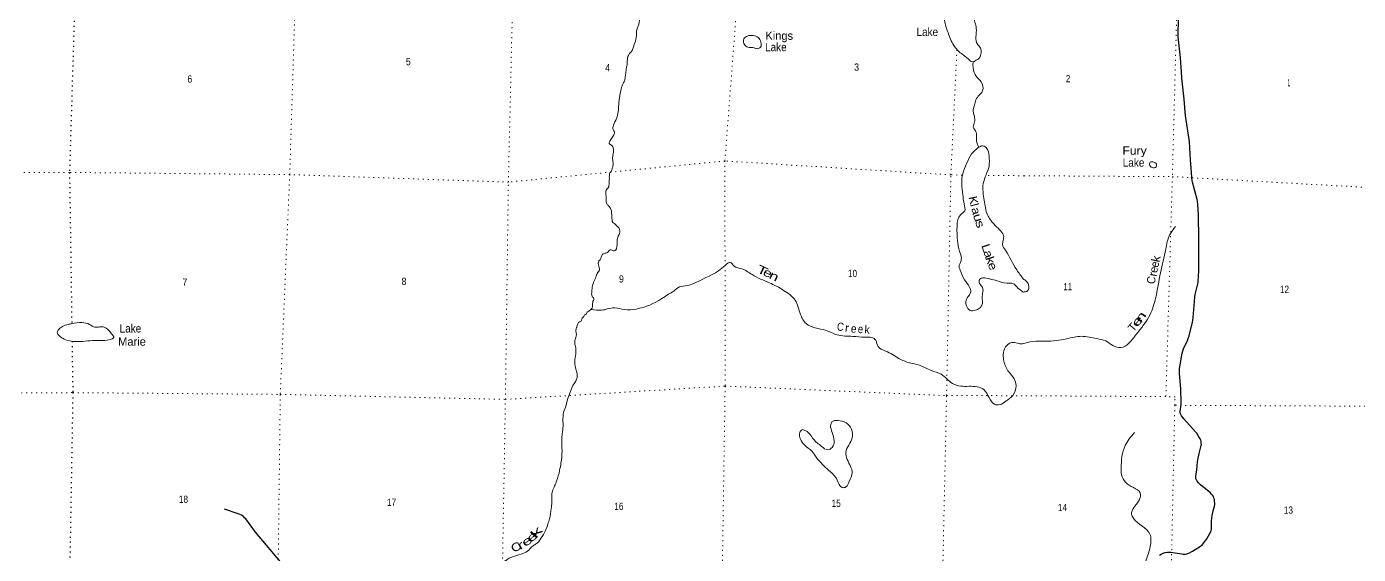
# Model space of a CAD drawing. Header units: feet. Extents: x -248627 to 3, y 0 to 184934.
# Drawn here: x -210296 to -178134, y 23608 to 36357 of the extents above; entities that cross this region are included whole.
import ezdxf
from ezdxf.enums import TextEntityAlignment as Align

# ---------------------------------------------------------------- set-up
doc = ezdxf.new("R2010")
doc.units = ezdxf.units.FT
doc.header["$LTSCALE"] = 80
doc.linetypes.add('DOTTED', pattern=[1.5, 0.3, -1.2])
for name, color, linetype, lineweight in [('29', 7, 'Continuous', 25), ('39', 7, 'Continuous', 13), ('41', 7, 'Continuous', 13), ('6', 7, 'DOTTED', 25), ('7', 7, 'DOTTED', 13)]:
    doc.layers.add(name, color=color, linetype=linetype, lineweight=lineweight)

msp = doc.modelspace()

# ---------------------------------------------------------------- linework, layer by layer
at = {"layer": '29'}
for points in [[(-182171.6, 32934.84), (-182187.33, 33142.74), (-182215.16, 33577.4), (-182219.62, 33632.9), (-182296.47, 34107.85), (-182307.75, 34200.58), (-182338.73, 34602.24), (-182394.7, 35115.04), (-182407.45, 35267.1), (-182426.94, 35607.22), (-182484.02, 36114.63), (-182487.59, 36186.59), (-182487.58, 36244.61), (-182468.16, 36647.49), (-182427.05, 37067.21), (-182424.52, 37111.93), (-182428.83, 37188.29), (-182447.1, 37386.35), (-182456.1, 37537.61)], [(-182659.79, 23658.44), (-182405.09, 23619.01), (-182368.29, 23615.48), (-182320.22, 23613.7), (-182278.35, 23618.45), (-182227.63, 23636.84), (-182144.19, 23686.22), (-181949.88, 23802.42), (-181907.76, 23836.52), (-181862.63, 23886.1), (-181794.97, 23982.25), (-181750.46, 24052.89), (-181711.29, 24124.69), (-181698.83, 24149.62), (-181689.51, 24180.57), (-181684.58, 24219.06), (-181680.74, 24315.36), (-181677.46, 24420.26), (-181673.9, 24479.01), (-181661.43, 24546.67), (-181637.5, 24660.96), (-181609.8, 24772.8), (-181604.43, 24803.31), (-181604.46, 24842.24), (-181606.24, 24895.65), (-181611.58, 24933.04), (-181621.18, 24968.83), (-181634.73, 25004.26), (-181654.31, 25036.31), (-181677.58, 25064.66), (-181714.85, 25100.4), (-181780.47, 25149.34), (-181948.75, 25283.7), (-181974.8, 25310.5), (-181997.95, 25337.21), (-182024.66, 25378.17), (-182056.7, 25440.49), (-182059.86, 25459.2), (-182060.27, 25493.9), (-182035.86, 25650.08), (-182017.53, 25841.1), (-182010.88, 25889.29), (-181975.55, 26043.68), (-181936, 26208.06), (-181930.28, 26239.93), (-181926.72, 26264.86), (-181928.12, 26298.54), (-181932.06, 26334.3), (-181942.75, 26368.14), (-181954.31, 26395.77), (-181983.7, 26446.47), (-182038.9, 26533.72), (-182065.5, 26567.24), (-182350.76, 26885.28), (-182407.46, 26957.49), (-182423.16, 26985.46), (-182434.17, 27019.8), (-182435.72, 27060.25), (-182412.8, 27226.34), (-182411.4, 27267.24), (-182422.54, 27609.91), (-182453.21, 27981.19), (-182453.75, 28031.13), (-182450.19, 28100.57), (-182436.89, 28190.36), (-182386.1, 28465.57), (-182371.82, 28521.41), (-182354.05, 28572.4), (-182261.46, 28777.16), (-182245.05, 28818.98), (-182224.07, 28887.55), (-182136.83, 29218.73), (-182129.3, 29267.85), (-182122.58, 29329.12), (-182093.94, 29720.37), (-182083.42, 29833), (-182074.42, 29889.19), (-182012.19, 30141.03), (-182004.21, 30175.82), (-182001.51, 30203.34), (-181990.82, 30461.52), (-181988.39, 30656.94), (-181990.76, 31233.11), (-181997.24, 31805.34), (-182012.18, 32069.31), (-182020.69, 32136.18), (-182029.99, 32177.93), (-182138.05, 32597.85), (-182145.71, 32635.51), (-182154.62, 32710.3), (-182171.6, 32934.84)], [(-203842.91, 22902.67), (-203967.8, 23141.67), (-204046.71, 23268.84), (-204173.82, 23435.47), (-204327.22, 23619.65), (-204769.88, 24141.48), (-205004.36, 24463.79), (-205032.85, 24492.29), (-205061.34, 24520.8), (-205109.55, 24551.49), (-205186.25, 24588.76), (-205514.96, 24698.39)], [(-182934.49, 23586.99), (-182900.21, 23608.94), (-182850.81, 23635.06), (-182800.95, 23652.87), (-182747.54, 23659.99), (-182692.34, 23659.99), (-182661.81, 23658.48)]]:
    msp.add_lwpolyline(points, dxfattribs=at)
at = {"layer": '39'}
for points in [[(-195505.84, 38787.9), (-195479.9, 38729.34), (-195478.19, 38654.75), (-195476.27, 38632.57), (-195442.55, 38507.46), (-195422.6, 38463.04), (-195382.56, 38406.46), (-195334.59, 38321.62), (-195278.9, 38152.09), (-195255.02, 38083.47), (-195245.43, 37968.53), (-195256.08, 37827.45), (-195281.03, 37634.01), (-195352.59, 37370.18), (-195391.38, 37241.29), (-195486.73, 37068.26), (-195505.11, 37005.83), (-195497.38, 36927.18), (-195445.47, 36820.16), (-195449.73, 36761.71), (-195464.04, 36709.35), (-195468.14, 36693.23), (-195484.73, 36574.35), (-195542.12, 36330.63), (-195568.72, 36227.91), (-195569.11, 36133.16), (-195608.04, 35967.99), (-195665.11, 35800.87), (-195689.46, 35756.61), (-195748.11, 35692.3), (-195786.9, 35563.42), (-195801.68, 35398.17), (-195818.09, 35323.63), (-195820.15, 35311.55), (-195853.37, 35067.74), (-195887.94, 34985.2), (-195918.45, 34910.72), (-195969.69, 34693.18), (-195996.78, 34469.51), (-196007.56, 34296.18), (-196052.52, 34137.08), (-196125.68, 33974.05), (-196139.99, 33921.68), (-196134.16, 33869.25), (-196102.18, 33812.69), (-196114.54, 33744.19), (-196213.85, 33587.3), (-196224.14, 33532.9), (-196200.08, 33508.63), (-196190.03, 33504.56), (-196157.92, 33478.24), (-196131.96, 33425.74), (-196126.35, 33320.89), (-196136.71, 33248.36), (-196143.21, 33137.5), (-196131.42, 33066.91), (-196141.89, 32970.18), (-196162.32, 32897.68), (-196182.64, 32853.4), (-196194.76, 32843.36), (-196223.3, 32758.79), (-196223.59, 32688.24), (-196234.37, 32514.91), (-196250.7, 32460.53), (-196283.04, 32430.41), (-196305.4, 32380.09), (-196307.51, 32355.9), (-196307.63, 32327.68), (-196300.13, 32192.59), (-196274.49, 32061.47), (-196248.42, 32035.17), (-196182.39, 31934.14), (-196166.77, 31815.15), (-196159.25, 31686.1), (-196143.39, 31625.57), (-196091.17, 31593.13), (-196049.07, 31548.64), (-195996.92, 31498.06), (-195974.94, 31457.66), (-195973.19, 31393.15), (-195989.55, 31332.73), (-195997.67, 31316.63), (-196034.33, 31215.96), (-196036.81, 31101.06), (-196049.27, 31010.39), (-196053.38, 30990.25), (-196079.73, 30948), (-196124.06, 30940.09), (-196194.43, 30964.53), (-196206.52, 30962.56), (-196250.99, 30920.38), (-196291.38, 30892.3), (-196367.99, 30868.37), (-196412.53, 30810.07), (-196428.82, 30767.79), (-196432.9, 30753.69), (-196449.15, 30719.48)], [(-187668.71, 37234.73), (-187883.03, 37176.81), (-188044.89, 36987.88), (-188128.46, 36742.23), (-188131.42, 36510.41), (-188044.05, 36213.77), (-187904.38, 35902.83), (-187721.96, 35704.64), (-187553.36, 35573.01), (-187440.86, 35508.11), (-187388.4, 35534.14), (-187289.47, 35598.3), (-187246.67, 35725.15), (-187258.28, 35840.1), (-187334.42, 35931.08), (-187361.02, 36318.23), (-187402.14, 36600.6), (-187361.38, 36719.4), (-187374.93, 36852.5), (-187414.74, 36963.51), (-187444.36, 37106.74), (-187546.63, 37207.89), (-187665.32, 37236.53)], [(-192747.41, 36145.33), (-192631.47, 36092.68), (-192565.48, 35979.56), (-192574.04, 35858.64), (-192644.65, 35824.61), (-192729.15, 35843.05), (-192795.55, 35853.36), (-192902.21, 35867.84), (-192974.36, 35950.75), (-192971.9, 36059.6), (-192887.04, 36129.86), (-192747.41, 36145.33)], [(-187441.14, 35504.76), (-187411.73, 35247.96), (-187297.63, 35084.27), (-187209.58, 34950.92), (-187216.28, 34789.67), (-187291.15, 34701.23), (-187370.13, 34590.63), (-187408.92, 34461.74), (-187435.54, 34354.99), (-187408.03, 34189.59), (-187402.54, 34054.51), (-187433.25, 33931.64), (-187367.33, 33804.41), (-187360.04, 33616.91), (-187332.3, 33507.95), (-187303.02, 33445.34)], [(-187306.39, 33443.35), (-187201.55, 33475.24), (-187103.15, 33412.4), (-187053.52, 33238.86), (-187054.56, 32984.86), (-187125.89, 32777.47), (-187195.22, 32566.04), (-187170.72, 32158.74), (-187091.61, 31811.73), (-186941.5, 31589.46), (-186799.11, 31449.86), (-186705.02, 31316.48), (-186711.59, 31189.5), (-186726.08, 31092.79), (-186658.19, 30953.46), (-186384.27, 30480.78), (-186229.22, 30265.09)], [(-187305.28, 33444.2), (-187474.19, 33280.65), (-187595.95, 33049.24), (-187687.58, 32801.6), (-187714.72, 32567.85), (-187687.66, 32293.6), (-187654.35, 32067.7), (-187640.92, 31906.38), (-187744.01, 31809.97), (-187825.61, 31552.22), (-187817, 31199.41), (-187765.77, 30925.06), (-187722.14, 30763.64), (-187746.75, 30654.87), (-187773.16, 30596.5), (-187751.5, 30477.48), (-187647.77, 30241.26), (-187523.68, 30059.39), (-187493.92, 29950.43), (-187583.12, 29803.58), (-187602.03, 29612.13), (-187505.84, 29500.92), (-187380.96, 29508.55), (-187286.14, 29552.57), (-187215.21, 29663.2), (-187220.63, 29814.41), (-187204.01, 29939.34), (-187205.62, 30038.13), (-187257.65, 30116.93), (-187295.57, 30197.7), (-187277.2, 30258.11), (-187200.57, 30286.07), (-187039.59, 30261.31), (-186858.55, 30216.33), (-186627.23, 30157.06), (-186464.18, 30146.42), (-186383.95, 30069.53), (-186233.68, 29945.33)], [(-183046.74, 33074.65), (-183145.24, 33088.05), (-183173.71, 33068.26), (-183180.4, 33019.96), (-183116.83, 32954.61), (-183019.98, 32967.44), (-183009.4, 33005.61), (-183024.77, 33060.25), (-183046.74, 33074.65)], [(-186246.71, 28692.46), (-185998.96, 28752.71), (-185690.73, 28758.71), (-185180.43, 28814.47), (-184823.11, 28876.28), (-184453.29, 28818.98), (-184234.48, 28765.68), (-184062.82, 28650.51), (-183872.08, 28605.65), (-183513.59, 28905.35), (-183164.57, 29398.73), (-183030.28, 29800.18), (-182913.34, 30409.54), (-182786.82, 30982.47), (-182687.44, 31333.99), (-182551.94, 31525.75)], [(-196449.15, 30719.48), (-196461.26, 30711.46), (-196485.88, 30600.67), (-196466.02, 30534.07), (-196464.21, 30485.68), (-196518.95, 30393.14), (-196547.48, 30310.59), (-196604.38, 30185.8), (-196637.11, 30060.93), (-196649.74, 29925.91), (-196628.02, 29823.02), (-196605.94, 29804.8), (-196596.05, 29762.43), (-196618.4, 29714.13), (-196632.87, 29621.45), (-196632.94, 29605.32), (-196635.1, 29569.04), (-196675.59, 29516.77), (-196736.16, 29476.66), (-196768.51, 29444.52), (-196776.67, 29418.34), (-196823.08, 29394.31), (-196843.39, 29352.05), (-196889.93, 29297.78), (-196902.23, 29243.39), (-196942.56, 29229.42), (-197009.53, 29102.65), (-197015.64, 29086.55), (-197034.04, 29018.07), (-197018.3, 28929.32), (-197034.71, 28854.79), (-197059.31, 28750.04), (-197055.53, 28689.55), (-197031.86, 28570.53), (-197032.16, 28495.94), (-197055.07, 28310.56), (-197057.51, 28207.76), (-197004.13, 27967.68), (-197004.49, 27880.99), (-197035.05, 27794.42), (-197101.93, 27687.81), (-197138.5, 27609.31), (-197254.7, 27262.98), (-197260.85, 27236.8), (-197313.84, 27081.76), (-197344.86, 26882.29), (-197343.77, 26658.52), (-197356.24, 26563.82), (-197370.99, 26404.61), (-197366.17, 26108.25), (-197391.56, 25807.97), (-197424.49, 25636.73), (-197496.02, 25378.95), (-197544.83, 25260.18), (-197597.72, 25131.34), (-197616.3, 25018.52), (-197612.8, 24891.5), (-197612.9, 24867.31), (-197627.63, 24712.14), (-197668.92, 24464.33), (-197707.7, 24337.46), (-197801.24, 24116.03), (-197833.66, 24065.75), (-197862.07, 24011.42), (-198005.7, 23850.65), (-198084.43, 23800.53), (-198201.7, 23684.01), (-198355.02, 23613.99), (-198558.66, 23548.17), (-198645.39, 23514.21), (-198687.81, 23480.08), (-198808.84, 23428.09), (-198829.01, 23420.1), (-198929.78, 23396.26), (-199113.28, 23332.39), (-199250.47, 23268.36), (-199345.3, 23220.31), (-199550.95, 23156.52), (-199627.61, 23122.51), (-199835.37, 23032.52), (-199869.78, 22990.31), (-200011.05, 22912.18), (-200279.57, 22739.75), (-200408.49, 22726.08), (-200505.24, 22702.23), (-200593.84, 22702.54), (-200863.55, 22727.67), (-200972.28, 22728.05), (-200990.42, 22724.08), (-201056.93, 22710.2), (-201139.81, 22629.85), (-201164.03, 22617.84), (-201230.96, 22499.14), (-201247.25, 22454.84), (-201289.98, 22348.15), (-201356.94, 22223.4), (-201387.37, 22167.06)], [(-196656.52, 29526.76), (-196409.83, 29507.78), (-196272.8, 29535.52), (-196093.48, 29563.12), (-195868.13, 29520), (-195564.03, 29533.05), (-194958.91, 29786.96), (-194793.36, 29893.23), (-194668.21, 29969.4), (-194532.89, 30067.7), (-194339.45, 30101.3), (-194044.99, 30219.21), (-193427.32, 30585.97), (-193304.19, 30660.13), (-193211.93, 30571.11), (-193026.95, 30505.95), (-192775.83, 30365.98), (-192359.83, 30168.99), (-192014.25, 29986.35), (-191737.36, 29745.49), (-191605.87, 29404.34), (-191467.85, 29182.11), (-191252.82, 29078.55), (-191001.36, 29021.23), (-190723.94, 28911.4), (-190345.54, 28873.8), (-190057.68, 28854.65), (-189886.56, 28845.99), (-189790.18, 28779.13), (-189734.44, 28625.73), (-189553.65, 28520.27), (-189230.2, 28341.74), (-188972.9, 28234), (-188733.52, 28176.72), (-188450.13, 28048.73), (-188210.9, 27957.18), (-187937.96, 27736.49), (-187734.85, 27671.28), (-187340.26, 27655.79), (-187183.47, 27588.72), (-187053.39, 27394.74), (-186921.16, 27233), (-186788.3, 27224.47), (-186644.99, 27308.64), (-186479.3, 27449.18), (-186399.82, 27678.72), (-186479.45, 27900.74), (-186597.66, 28044.29), (-186701.27, 28310.75), (-186706.62, 28480.1), (-186625.35, 28657.22), (-186474.03, 28729.26), (-186333.2, 28700.55), (-186246.7, 28692.46)], [(-186233.68, 29945.33), (-186121.53, 29974.11), (-186099.28, 30131.07), (-186156.65, 30208.44), (-186229.22, 30265.09)], [(-209210.24, 29180.62), (-208959.66, 29208.83), (-208776.62, 29161.82), (-208652.04, 29096.88), (-208533.22, 29102.51), (-208426.52, 29098.11), (-208243.95, 28936.2), (-208191.97, 28845.3), (-208282.78, 28797.24), (-208524.49, 28775.91), (-208762.12, 28768.67), (-208997.8, 28747.32), (-209221.25, 28760.19), (-209386.18, 28805.12), (-209504.65, 28886.17), (-209556.66, 28969), (-209522.14, 29039.44), (-209431.23, 29113.71), (-209292.08, 29163.62), (-209209.45, 29181.48)], [(-191570.64, 26620.92), (-191476.48, 26593.71), (-191294.08, 26391.49), (-191097.47, 26215.42), (-190944.77, 26134.25), (-190841.84, 26192.35), (-190794.91, 26343.38), (-190842.36, 26555.22), (-190879.93, 26722.67), (-190847.37, 26807.22), (-190702.24, 26843), (-190507.16, 26785.88), (-190374.9, 26632.21), (-190357.64, 26422.49), (-190442.93, 26247.4), (-190512.1, 26074.28), (-190476.58, 25898.77), (-190398.74, 25731.18), (-190359.1, 25577.83), (-190434.45, 25370.45), (-190509.51, 25235.65), (-190600.17, 25221.85), (-190718.24, 25401.68), (-190920.65, 25634.22), (-191081.1, 25787.99), (-191193.36, 25911.35), (-191331.53, 26097.29), (-191512.12, 26251.13), (-191612.17, 26404.69), (-191629.81, 26521.67), (-191611.46, 26576.04), (-191571.77, 26620.36)], [(-183543.19, 26550.86), (-183766.96, 26235.27), (-183862.84, 25694.19), (-183837.54, 25478.12), (-183716.9, 25313.22), (-183392.08, 25054.89), (-183442.55, 24896.28), (-183609.93, 24579.94), (-183568.92, 24484.64), (-183169.28, 24098.3), (-183161.26, 23795.77), (-183258.25, 23472.45), (-183380.82, 23193.82), (-183563.5, 22938.17), (-183581.14, 22674.29), (-183630.18, 22322.11), (-183868.92, 21641.78), (-183877.48, 21153.98), (-183913.97, 20686.72), (-184155.7, 20383.45), (-184253.29, 20164.98), (-184328.11, 19992.58), (-184413.42, 19638.86), (-184495.68, 19212.53), (-184658.84, 18761.05), (-184959.16, 18144.04), (-185149.04, 17652.59), (-185256.05, 17033.02), (-185467.5, 16884.61), (-186010.86, 16317.18), (-186142.31, 16127.38), (-186260.47, 15876.92), (-186313.3, 15692.14), (-186363.8, 15531.51)]]:
    msp.add_spline(points, degree=3, dxfattribs=at)
at = {"layer": '6'}
for p, q in [((-209105.17, 37934.27), (-209260.78, 32834.96)), ((-209260.78, 32834.96), (-209206.67, 29181.73)), ((-209200.35, 28754.91), (-209181.98, 27514.69)), ((-209181.98, 27514.69), (-209272.23, 22215.18))]:
    msp.add_line(p, q, dxfattribs=at)
at = {"layer": '7'}
for p, q in [((-187975.3, 32774.28), (-187828.68, 35795.36)), ((-187700.38, 32771.23), (-187975.3, 32774.28)), ((-186209.34, 32754.71), (-187128.66, 32764.9)), ((-213184.27, 27499.74), (-209181.98, 27514.69))]:
    msp.add_line(p, q, dxfattribs=at)
for points in [[(-203664.04, 46788.26), (-203720.81, 43215.15), (-203778.87, 37964.48), (-203942.92, 32781.57), (-204170.49, 27472.21), (-204236.11, 22201.07)], [(-198871.97, 16809.97), (-198826.18, 22069.32), (-198733.98, 27352.7), (-198662.05, 32601.88), (-198540.23, 37799.05)], [(-193081.89, 37687.29), (-193432.72, 33111.82), (-193426.89, 27672.87), (-193511.96, 22165.7), (-193570.37, 16775.35), (-193582.1, 11473.55)], [(-182496.59, 37597.69), (-182626.37, 32732.39), (-182782.32, 27417.84)], [(-187975.3, 32774.28), (-193432.72, 33111.82), (-198662.05, 32601.88), (-203942.92, 32781.57), (-209260.78, 32834.96), (-214511.91, 32844.62), (-217241.56, 32967.6)], [(-188223.37, 16792.51), (-188193.11, 21919.36), (-188194.25, 22131.03), (-188079.79, 27442.56), (-187975.3, 32774.28)], [(-186209.34, 32754.71), (-182626.37, 32732.39), (-177386.09, 32442.68)], [(-209181.98, 27514.69), (-204170.49, 27472.21), (-198733.98, 27352.7), (-193426.89, 27672.87), (-188079.79, 27442.56), (-186253.49, 27441.41)], [(-177489.83, 27185.24), (-182567.6, 27209.35), (-182560.81, 27414.91), (-182782.32, 27417.84), (-186253.49, 27441.41)], [(-182567.6, 27209.35), (-182680.45, 21954.71), (-182717.84, 16620.44), (-182749.29, 11278.03), (-182748.66, 5925.11)]]:
    msp.add_lwpolyline(points, dxfattribs=at)

# ---------------------------------------------------------------- texts
at = {"layer": '41'}
for s, p in [('Kings', (-192454.97, 36038.67)), ('Marie', (-208086.34, 28648.94))]:
    msp.add_text(s, height=200, dxfattribs=at).set_placement(p)
for s, width, p in [('Lake', 0.9, (-188806.16, 36129.65)), ('Lake', 0.9, (-192463.47, 35763.91)), ('Fury', 1.1, (-183833.98, 33263.88)), ('Lake', 0.9, (-183824.73, 32972.78)), ('Lake', 0.9, (-208049.96, 28967.4))]:
    msp.add_text(s, height=200, dxfattribs=dict(at, width=width)).set_placement(p)
for s, rotation, width, p in [('K', 281.914, 1.1, (-187549.85, 32239.93)), ('a', 284.899, 1.15, (-187485.48, 31962.26)), ('u', 287.409, 1.3, (-187443.56, 31804.72)), ('s', 287.909, 1.35, (-187392.78, 31643.21)), ('L', 288.607, 1.25, (-187242.85, 31070.17)), ('a', 288.607, 1.25, (-187192.84, 30921.63)), ('T', 334.612, 1.55, (-192686.42, 30434.24)), ('k', 288.607, 1.3, (-187140.82, 30767.13)), ('e', 291.403, 1.25, (-187091.68, 30621.62)), ('e', 334.711, 1.35, (-192530.56, 30363.15)), ('n', 333.744, 1.5, (-192388.3, 30291.14)), ('C', 352.692, 0.85, (-190736.58, 29018.59)), ('e', 352.692, 0.9, (-190399.9, 28973.09)), ('e', 354.699, 0.85, (-190228.84, 28959.03)), ('k', 355.763, 0.95, (-190068.55, 28947.91)), ('e', 41.786, 1.9, (-198126.42, 23870.43)), ('k', 48.249, 2.15, (-198008.62, 23965.66)), ('C', 26.145, 1.25, (-198542.12, 23644.11)), ('r', 28.92, 1.6, (-198382.89, 23710.09)), ('e', 34.828, 1.65, (-198258.71, 23778.87))]:
    msp.add_text(s, height=200, rotation=rotation, dxfattribs=dict(at, width=width)).set_placement(p)
for s, rotation, p in [('l', 284.899, (-187509.58, 32052.85)), ('r', 352.692, (-190540.94, 28989.01))]:
    msp.add_text(s, height=200, rotation=rotation, dxfattribs=at).set_placement(p)
for s, rotation, width, p in [('k', 77.734, 1.15, (-182926.16, 30727.12)), ('C', 79.035, 0.95, (-183038.96, 30214.1)), ('r', 79.035, 1.1, (-183003.27, 30355.6)), ('e', 51.255, 1.8, (-183398.72, 29181.72)), ('n', 54.924, 1.75, (-183313.95, 29286.45))]:
    msp.add_text(s, height=200, rotation=rotation, dxfattribs=dict(at, width=width)).set_placement(p, align=Align.CENTER)
for s, rotation, p in [('e', 77.734, (-182983.04, 30465.51)), ('e', 77.734, (-182954.93, 30594.78)), ('T', 49.6, (-183513.99, 29028.32))]:
    msp.add_text(s, height=200, rotation=rotation, dxfattribs=at).set_placement(p, align=Align.CENTER)
at = {"layer": '7'}
for s, width, p in [('5', 0.9, (-201137.54, 35424.83)), ('4', 0.9, (-196323.69, 35277.02)), ('3', 0.9, (-190311.09, 35292.34)), ('6', 0.9, (-206414.83, 35005.78)), ('7', 0.9, (-206533.67, 30097.45)), ('8', 0.9, (-201241.93, 30115.29)), ('9', 0.9, (-195990.28, 30175.6)), ('10', 0.85, (-190462.47, 30307.52)), ('18', 0.85, (-206619.68, 24852.35)), ('17', 0.85, (-201594.1, 24778.38)), ('16', 0.85, (-196104.22, 24681.03)), ('15', 0.85, (-190855.9, 24755.29))]:
    msp.add_text(s, height=175, rotation=359.8, dxfattribs=dict(at, width=width)).set_placement(p)
for s, width, p in [('2', 0.85, (-185200.5, 35014.69)), ('1', 0.4, (-179845.83, 34917.46)), ('11', 0.65, (-185253.44, 29988.78)), ('12', 0.85, (-180029.73, 29921.83)), ('14', 0.85, (-185388.97, 24652.93)), ('13', 0.85, (-179934.89, 24589.59))]:
    msp.add_text(s, height=175, dxfattribs=dict(at, width=width)).set_placement(p)

doc.saveas('drawing.dxf')
